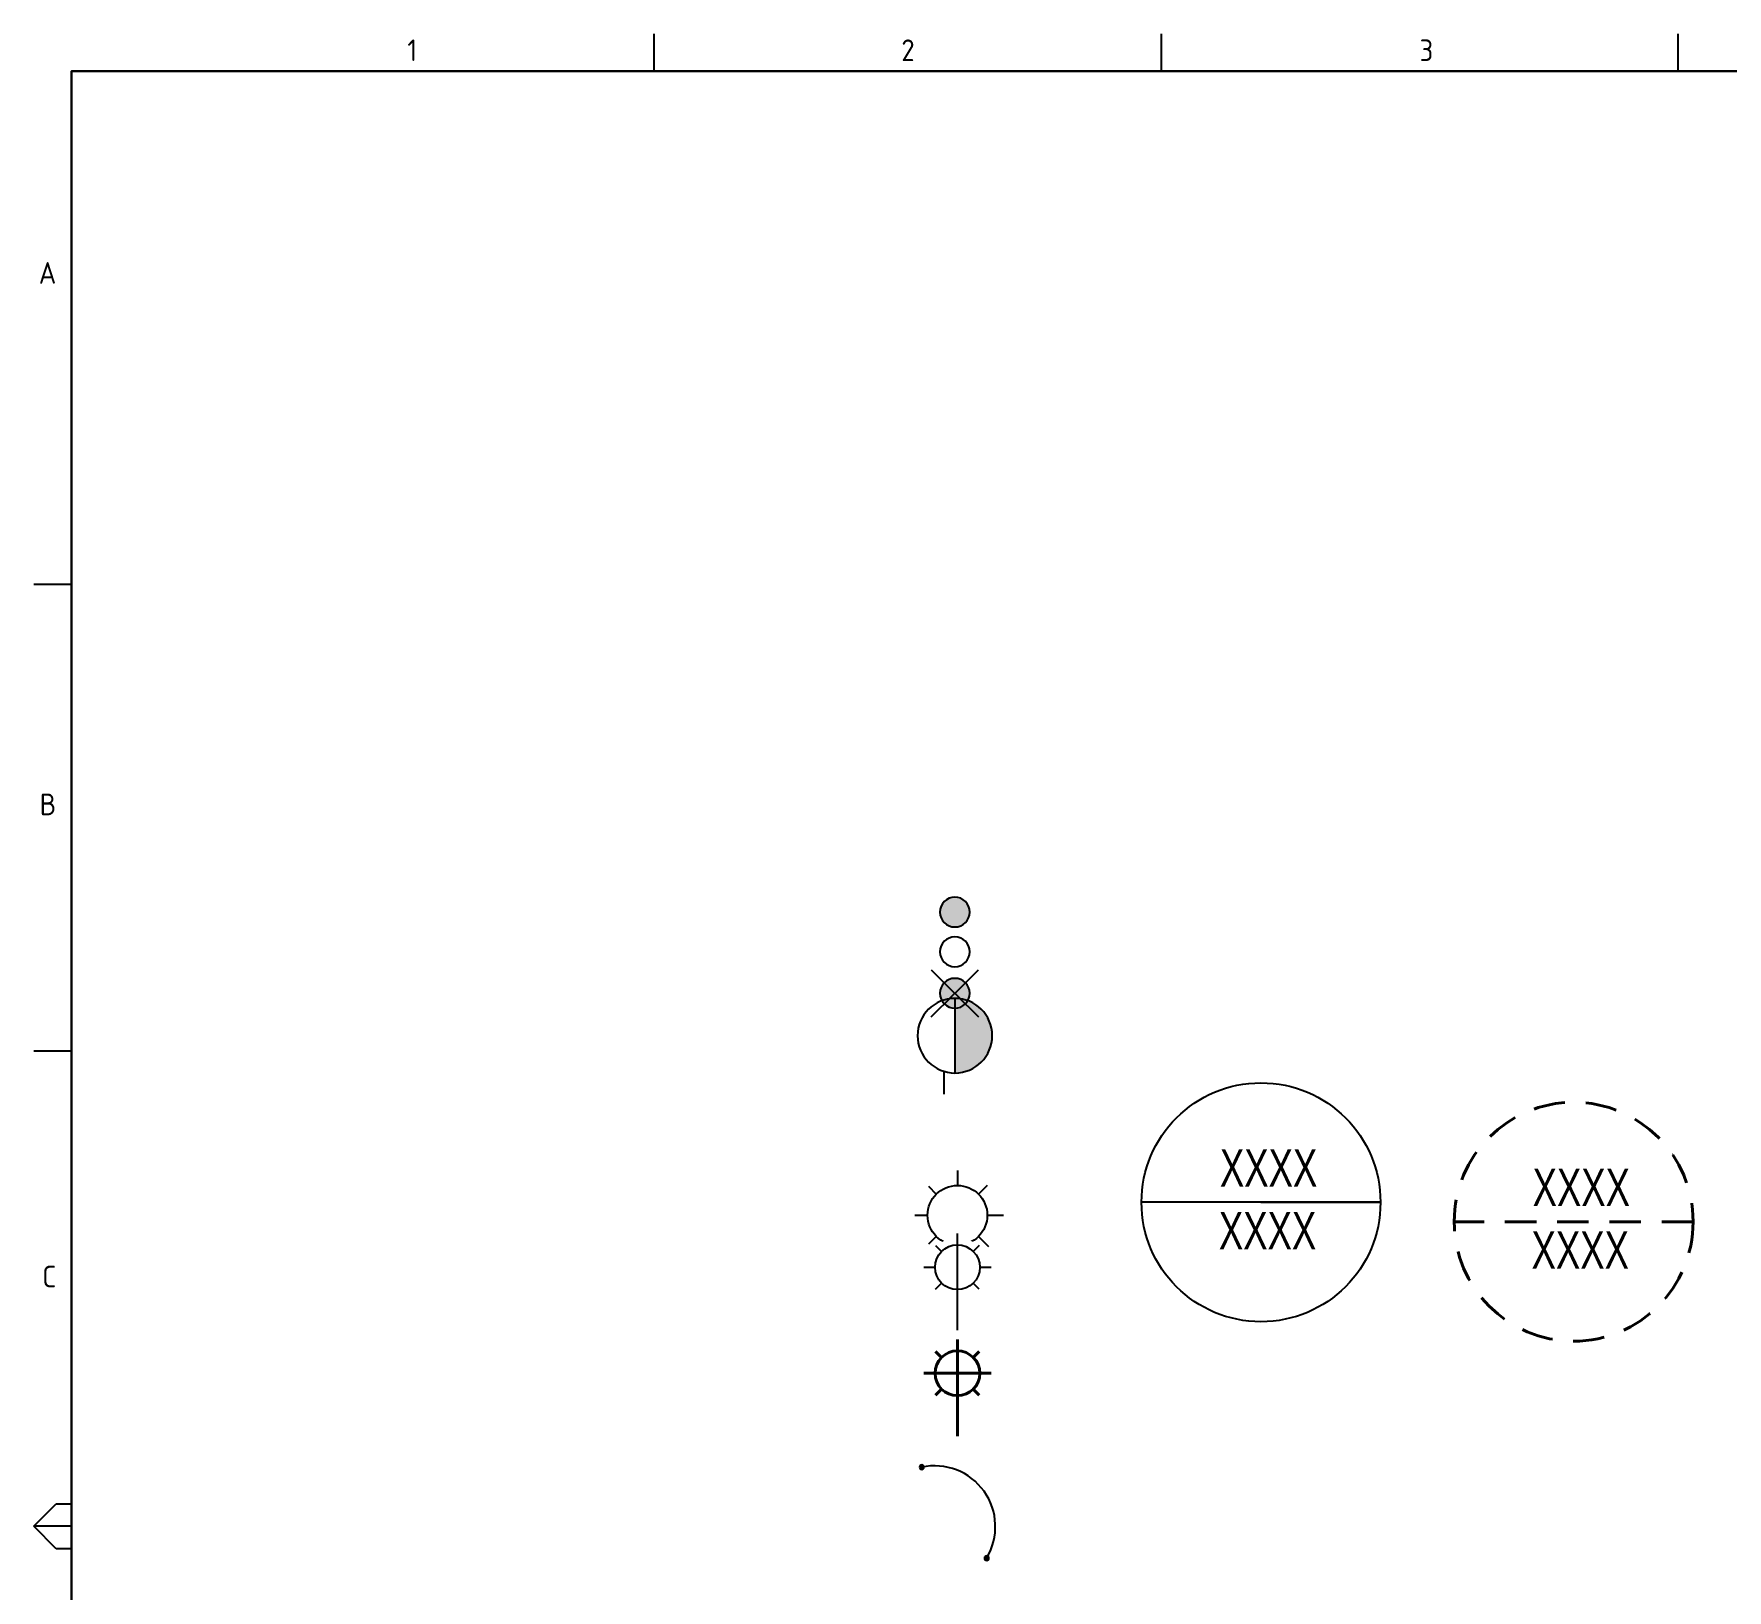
# Paper-space layout 'A4' of a CAD drawing. Header units: metres, sheet in millimetres. Extents: x 0 to 287, y 0 to 200.
# Drawn here: x 0.1 to 113.5, y 96 to 200.3 of the extents above; entities that cross this region are included whole.
import ezdxf
from ezdxf.enums import TextEntityAlignment as Align

# ---------------------------------------------------------------- set-up
doc = ezdxf.new("R2010")
doc.units = ezdxf.units.M
doc.linetypes.add('Dash', pattern=[5, 3, -2])
doc.layers.get('0').update_dxf_attribs({"color": 6})
for name, color, linetype in [('Equip_SP_SL_EXT', 7, 'Continuous'), ('Equip_SP_SL_NEW', 2, 'Continuous'), ('Mains_HV_NEW', 2, 'Continuous'), ('Mains_HV_NEW_Hardwired', 2, 'Continuous'), ('Notes', 7, 'Continuous'), ('SupportsOH_SP_TR_HV_LV_SL_EXT', 7, 'Continuous'), ('SupportsOH_SP_TR_HV_LV_SL_NEW', 2, 'Continuous'), ('SupportsUG_SP_EXT', 7, 'Continuous'), ('SupportsUG_SP_LV_EXT', 7, 'Continuous')]:
    doc.layers.add(name, color=color, linetype=linetype)
doc.styles.add('iecARIAL', font='arial.ttf', dxfattribs={"height": 2})
doc.styles.add('iecISOCP', font='isocp.shx')
doc.styles.add('POLE_LABEL', font='arial.ttf')
doc.styles.get("Standard").update_dxf_attribs({"font": 'arial.ttf'})

# ---------------------------------------------------------------- blocks, each defined once
blk = doc.blocks.new('A4_FRAME_TITLE')
at = {"layer": 'Notes', "color": 7}
for p, q in [((41.62, 197.75), (41.62, 200.26)), ((75.58, 197.75), (75.58, 200.26)), ((110.18, 197.75), (110.18, 200.26)), ((2.58, 163.38), (0.07, 163.38)), ((2.58, 132.13), (0.07, 132.13)), ((0.07, 100.3), (1.57, 101.8)), ((1.57, 101.8), (2.58, 101.8)), ((2.58, 100.3), (0.07, 100.3)), ((1.57, 98.79), (0.07, 100.3)), ((2.58, 98.79), (1.57, 98.79))]:
    blk.add_line(p, q, dxfattribs=at)
at = {"layer": 'Notes', "color": 3}
for p, q in [((2.58, 197.75), (284.44, 197.75)), ((2.58, 2.84), (2.58, 197.75))]:
    blk.add_line(p, q, dxfattribs=at)
blk.add_attdef('DRAFT_NUM', (12.58, 12.25), '', height=1.45, rotation=90)
at = {"layer": 'Notes', "color": 7, "style": 'iecISOCP'}
for s, p in [('1', (25.41, 198)), ('2', (58.61, 198)), ('3', (93.33, 198))]:
    blk.add_text(s, height=1.45, dxfattribs=at).set_placement(p, align=Align.BOTTOM_CENTER)
for s, p in [('A', (1.57, 184.25)), ('B', (1.57, 148.65)), ('C', (1.57, 117.03))]:
    blk.add_text(s, height=1.45, dxfattribs=at).set_placement(p, align=Align.MIDDLE_RIGHT)
at = {"layer": 'Notes', "color": 7, "style": 'iecISOCP', "flags": 8}
blk.add_attdef('VERSION_NO', text='', height=1.2, rotation=90, dxfattribs=at).set_placement((75.09, 21.43), align=Align.MIDDLE_CENTER)
at = {"layer": 'Notes', "color": 7, "style": 'iecISOCP'}
for tag, p in [('CAP_NO', (131.95, 21.91)), ('IE_NUM', (131.81, 18.93)), ('scale', (153.17, 17.05)), ('HV_SWITCH', (131.95, 16.14)), ('GIS_MAP_No', (131.83, 13.11)), ('DRAWN', (152.27, 12.44)), ('UBD_REF', (132.07, 10.06)), ('DATE', (152.1, 8.44)), ('HV_OP_DIAG', (131.98, 7.09)), ('DESIGN', (173.34, 4.6)), ('LGA', (122, 3.89)), ('CHD', (152.1, 4.21))]:
    blk.add_attdef(tag, p, '', height=1.24, dxfattribs=at)
at = {"layer": 'Notes', "style": 'iecISOCP'}
for tag, p in [('T1', (214.88, 18.79)), ('T2', (214.88, 16.24)), ('T3', (214.88, 13.55)), ('T4', (214.82, 11.03)), ('T5', (214.82, 8.34)), ('T6', (214.82, 5.72))]:
    blk.add_attdef(tag, text='', height=1.74, dxfattribs=at).set_placement(p, align=Align.CENTER)
at = {"layer": 'Notes', "color": 4, "style": 'iecISOCP'}
blk.add_attdef('NUM', text='', height=3.48, dxfattribs=at).set_placement((268.81, 8.54), align=Align.CENTER)
at = {"layer": 'Notes', "color": 1, "style": 'iecISOCP'}
blk.add_attdef('REV', text='', height=2.48, dxfattribs=at).set_placement((282.04, 8.54), align=Align.CENTER)
at = {"layer": 'Notes', "color": 7, "style": 'iecISOCP'}
for tag, p in [('NS', (267.95, 4.09)), ('SHTS', (275.12, 4.09))]:
    blk.add_attdef(tag, text='', height=1.24, dxfattribs=at).set_placement(p, align=Align.MIDDLE)
at = {"layer": 'Notes', "style": 'iecISOCP'}
blk.add_attdef('ExportID', (2.61, 0.91), '', height=1.2, dxfattribs=at)
at = {"layer": 'Notes', "style": 'iecISOCP', "flags": 1}
for tag, p in [('ExportAreaOfInterest', (202.39, -9.69)), ('ProjectType', (12.67, -10.55)), ('ProjectNumber', (28.21, -10.55)), ('DrawingNumber', (38.08, -10.46)), ('ProjectDescription', (48.07, -10.46)), ('ExportDate', (61.21, -10.55)), ('ExportUserName', (76.07, -10.59)), ('DesignerCompanyName', (97.01, -10.48)), ('GIS_SUCCESS', (124.82, -10.37)), ('CAD_SUCCESS', (142.29, -10.23)), ('Comments', (172.41, -10.36)), ('ExportCategories', (188.07, -10.19))]:
    blk.add_attdef(tag, p, '', height=1, dxfattribs=at)
at = {"layer": 'Notes', "color": 7, "style": 'iecISOCP', "flags": 1}
blk.add_attdef('DEPOTCODE', (160.91, -10.43), '', height=1, dxfattribs=at)
blk = doc.blocks.new('End Shackle_NEW')
at = {"flags": 9}
for tag, p in [('ORIENTATION', (0, -0.8)), ('OWNED_BY', (0, -1)), ('STATE', (0, -1.2)), ('OPERATED_BY', (0, -2.01)), ('USAGE', (0, -1.4)), ('NOTES', (0, -1.6)), ('MAINTAINED_BY', (0, -1.81))]:
    blk.add_attdef(tag, text='', height=0.2, dxfattribs=at).set_placement(p, align=Align.MIDDLE_LEFT)
blk.add_wipeout([(-0.25, 0), (-0.25, 1.81), (0.25, 1.82), (0.25, 0)])
blk.add_line((1, 1.81), (-1, 1.81))
at = {"flags": 1}
blk.add_attdef('Z', (0, 0), '', height=0.2, dxfattribs=at)
at = {"flags": 9}
for tag, p in [('CONNECTOR_TYPE', (0, 0)), ('CONSTRUCTED_VOLTAGE', (0, -0.2)), ('OPERATING_VOLTAGE', (0, -0.6)), ('NO_PHASES', (0, -0.4))]:
    blk.add_attdef(tag, text='', height=0.2, dxfattribs=at).set_placement(p, align=Align.MIDDLE_LEFT)
blk = doc.blocks.new('POLE_REPLACE_NEW')
for tag, height, flags, p in [('cLinedev', 0.2, 9, (1.5, -3.2)), ('pExisting', 0.2, 9, (1.5, -3.4)), ('pNumber', 2, 8, (1.5, -4.4)), ('PFNUMBER', 0.2, 9, (1.5, -3.6)), ('NEWPFNUMBER', 0.2, 9, (1.5, -3.8)), ('pFooting', 0.2, 9, (1.5, -4)), ('pNew', 0.2, 9, (1.5, -4.2)), ('pRelocate', 0.2, 9, (1.5, -4.6)), ('cspan', 0.2, 9, (1.5, -5.6)), ('pRemove', 0.2, 9, (1.5, -4.8)), ('pReplace', 0.2, 9, (1.5, -5)), ('pStay', 0.2, 9, (1.5, -5.2)), ('pType', 0.2, 9, (1.5, -5.4)), ('SUBURB', 0.2, 9, (1.5, -5.8)), ('STREETNAME', 0.2, 9, (1.5, -6)), ('OPERATED_BY', 0.2, 9, (1.5, -6.6)), ('LOCATION', 0.2, 9, (1.5, -6.2)), ('NOTES', 0.2, 9, (1.5, -6.4)), ('MAINTAINED_BY', 0.2, 9, (1.5, -6.8)), ('Z', 0.2, 1, (1.5, -7))]:
    blk.add_attdef(tag, text='', height=height, dxfattribs=dict(flags=flags)).set_placement(p, align=Align.MIDDLE_LEFT)
blk.add_wipeout([(0, 2.5), (-0.31, 2.48), (-0.62, 2.42), (-0.92, 2.32), (-1.2, 2.19), (-1.47, 2.02), (-1.71, 1.82), (-1.93, 1.59), (-2.11, 1.34), (-2.26, 1.06), (-2.38, 0.77), (-2.46, 0.47), (-2.5, 0.16), (-2.5, -0.16), (-2.46, -0.47), (-2.38, -0.77), (-2.26, -1.06), (-2.11, -1.34), (-1.93, -1.59), (-1.71, -1.82), (-1.47, -2.02), (-1.2, -2.19), (-0.92, -2.32), (-0.62, -2.42), (-0.31, -2.48), (0, -2.5), (0.31, -2.48), (0.62, -2.42), (0.92, -2.32), (1.2, -2.19), (1.47, -2.02), (1.71, -1.82), (1.93, -1.59), (2.11, -1.34), (2.26, -1.06), (2.38, -0.77), (2.46, -0.47), (2.5, -0.16), (2.5, 0.16), (2.46, 0.47), (2.38, 0.77), (2.26, 1.06), (2.11, 1.34), (1.93, 1.59), (1.71, 1.82), (1.47, 2.02), (1.2, 2.19), (0.92, 2.32), (0.62, 2.42), (0.31, 2.48)])
h = blk.add_hatch(color=256)
edge = h.paths.add_edge_path()
edge.add_arc((0, 0), 2.5, 270, 450)
edge.add_line((0, 2.5), (0, -2.5))
blk.add_lwpolyline([(0, 2.5), (0, -2.5)])
at = {"lineweight": -3}
blk.add_arc((0, 0), 2.5, 90, 270, dxfattribs=at)
blk.add_arc((0, 0), 2.5, 270, 90)
for tag, height, flags, p in [('ASSET_NUM', 2.5, 8, (2, 2)), ('STREET_CODE', 0.2, 9, (1.5, 0)), ('OWNED_BY', 0.2, 9, (1.5, -0.2)), ('SPECIAL_USE', 0.2, 9, (1.5, -0.6)), ('STATE', 0.2, 9, (1.5, -0.8)), ('cLV', 0.2, 9, (1.5, -1.2)), ('PARENT', 0.2, 9, (1.5, -0.4)), ('USAGE', 0.2, 9, (1.5, -1)), ('cHV', 0.2, 9, (1.5, -1.8)), ('hDepth', 0.2, 9, (1.5, -1.4)), ('hDia', 0.2, 9, (1.5, -1.6)), ('LBRACKET', 0.2, 9, (1.5, -2)), ('LExisting', 0.2, 9, (1.5, -2.2)), ('LANTNUMBER', 0.2, 9, (1.5, -2.4)), ('LOther', 0.2, 9, (1.5, -2.6)), ('LRemove', 0.2, 9, (1.5, -2.8)), ('LEGEND', 0.2, 9, (1.5, -3))]:
    blk.add_attdef(tag, text='', height=height, dxfattribs=dict(flags=flags)).set_placement(p, align=Align.MIDDLE_LEFT)
at = {"style": 'POLE_LABEL', "flags": 9}
blk.add_attdef('STRUCTURE_PLANT_NUMBER', text='', height=0.2, dxfattribs=at).set_placement((1.5, 0.24), align=Align.MIDDLE_LEFT)
blk = doc.blocks.new('POLE_NEW')
for tag, height, flags, p in [('pNumber', 2.5, 8, (-17.84, 2.07)), ('hDia', 0.2, 9, (1.15, -1.8)), ('cHV', 0.2, 9, (1.15, -2)), ('LBRACKET', 0.2, 9, (1.15, -2.2)), ('cLinedev', 0.2, 9, (1.15, -3.4)), ('LExisting', 0.2, 9, (1.15, -2.4)), ('LANTNUMBER', 0.2, 9, (1.15, -2.6)), ('LOther', 0.2, 9, (1.15, -2.8)), ('LRemove', 0.2, 9, (1.15, -3)), ('LEGEND', 0.2, 9, (1.15, -3.2)), ('pExisting', 0.2, 9, (1.15, -3.6)), ('pFooting', 0.2, 9, (1.15, -4.2)), ('pNew', 0.2, 9, (1.15, -4.4)), ('PFNUMBER', 0.2, 9, (1.15, -3.8)), ('NEWPFNUMBER', 0.2, 9, (1.15, -4)), ('pRelocate', 0.2, 9, (1.15, -4.8)), ('pRemove', 0.2, 9, (1.15, -5)), ('pReplace', 0.2, 9, (1.15, -5.2)), ('pStay', 0.2, 9, (1.15, -5.4)), ('pType', 0.2, 9, (1.15, -5.6)), ('cspan', 0.2, 9, (1.15, -5.8)), ('SUBURB', 0.2, 9, (1.15, -6)), ('STREETNAME', 0.2, 9, (1.15, -6.2)), ('OPERATED_BY', 0.2, 9, (1.15, -6.89)), ('LOCATION', 0.2, 9, (1.15, -6.4)), ('NOTES', 0.2, 9, (1.15, -6.6)), ('MAINTAINED_BY', 0.2, 9, (1.15, -7.22))]:
    blk.add_attdef(tag, text='', height=height, dxfattribs=dict(flags=flags)).set_placement(p, align=Align.MIDDLE_LEFT)
at = {"style": 'POLE_LABEL', "flags": 8}
blk.add_attdef('ASSET_NUM', text='', height=2.5, dxfattribs=at).set_placement((2, 2), align=Align.MIDDLE_LEFT)
at = {"flags": 1}
blk.add_attdef('Z', (1.15, -7.59), '', height=0.2, dxfattribs=at)
blk.add_wipeout([(0.07, 1), (-0.06, 1), (-0.18, 0.98), (-0.3, 0.95), (-0.42, 0.91), (-0.53, 0.85), (-0.63, 0.77), (-0.73, 0.69), (-0.81, 0.59), (-0.87, 0.49), (-0.93, 0.37), (-0.97, 0.25), (-0.99, 0.13), (-1, 0.01), (-0.99, -0.12), (-0.97, -0.24), (-0.93, -0.36), (-0.88, -0.48), (-0.81, -0.58), (-0.73, -0.68), (-0.64, -0.77), (-0.54, -0.84), (-0.43, -0.9), (-0.31, -0.95), (-0.19, -0.98), (-0.07, -1), (0.06, -1), (0.18, -0.98), (0.3, -0.95), (0.42, -0.91), (0.53, -0.85), (0.63, -0.77), (0.73, -0.69), (0.81, -0.59), (0.87, -0.49), (0.93, -0.37), (0.97, -0.25), (0.99, -0.13), (1, -0.01), (0.99, 0.12), (0.97, 0.24), (0.93, 0.36), (0.88, 0.48), (0.81, 0.58), (0.73, 0.68), (0.64, 0.77), (0.54, 0.84), (0.43, 0.9), (0.31, 0.95), (0.19, 0.98)])
at = {"lineweight": -3}
blk.add_lwpolyline([(-1, 0, 1), (1, 0, 1)], format="xyb", close=True, dxfattribs=at)
at = {"style": 'POLE_LABEL', "flags": 9}
for tag, p in [('STRUCTURE_PLANT_NUMBER', (1.15, 0.09)), ('STREET_CODE', (1.15, -0.2))]:
    blk.add_attdef(tag, text='', height=0.2, dxfattribs=at).set_placement(p, align=Align.MIDDLE_LEFT)
at = {"flags": 9}
for tag, p in [('OWNED_BY', (1.15, -0.4)), ('SPECIAL_USE', (1.15, -0.8)), ('STATE', (1.15, -1)), ('PARENT', (1.15, -0.6)), ('USAGE', (1.15, -1.2)), ('cLV', (1.15, -1.4)), ('hDepth', (1.15, -1.6))]:
    blk.add_attdef(tag, text='', height=0.2, dxfattribs=at).set_placement(p, align=Align.MIDDLE_LEFT)
blk = doc.blocks.new('POLE_DEL')
h = blk.add_hatch(color=256)
edge = h.paths.add_edge_path()
edge.add_arc((0, 0), 1, 180, 360)
edge.add_arc((0, 0), 1, 0, 180)
for p, q in [((-1.58, 1.58), (1.58, -1.58)), ((-1.58, -1.58), (1.58, 1.58))]:
    blk.add_line(p, q)
blk.add_lwpolyline([(-1, 0, 1), (1, 0, 1)], format="xyb", close=True)
for tag, height, flags, p in [('pNumber', 2.5, 8, (0, 2.07)), ('OWNED_BY', 0.2, 9, (0, -0.4)), ('SPECIAL_USE', 0.2, 9, (0, -0.6)), ('STATE', 0.2, 9, (0, -0.8)), ('cLV', 0.2, 9, (0, -1.2)), ('USAGE', 0.2, 9, (0, -1)), ('cHV', 0.2, 9, (0, -1.8)), ('hDepth', 0.2, 9, (0, -1.4)), ('hDia', 0.2, 9, (0, -1.6)), ('LBRACKET', 0.2, 9, (0, -2)), ('LExisting', 0.2, 9, (0, -2.2)), ('cLinedev', 0.2, 9, (0, -3.2)), ('LANTNUMBER', 0.2, 9, (0, -2.4)), ('LOther', 0.2, 9, (0, -2.6)), ('LRemove', 0.2, 9, (0, -2.8)), ('LEGEND', 0.2, 9, (0, -3)), ('pExisting', 0.2, 9, (0, -3.4)), ('PFNUMBER', 0.2, 9, (0, -3.6)), ('NEWPFNUMBER', 0.2, 9, (0, -3.8)), ('pFooting', 0.2, 9, (0, -4)), ('pNew', 0.2, 9, (0, -4.2)), ('pRelocate', 0.2, 9, (0, -4.6)), ('cspan', 0.2, 9, (0, -5.6)), ('pRemove', 0.2, 9, (0, -4.8)), ('pReplace', 0.2, 9, (0, -5)), ('pStay', 0.2, 9, (0, -5.2)), ('pType', 0.2, 9, (0, -5.4)), ('SUBURB', 0.2, 9, (0, -5.8)), ('STREETNAME', 0.2, 9, (0, -6)), ('LOCATION', 0.2, 9, (0, -6.2)), ('NOTES', 0.2, 9, (0, -6.4))]:
    blk.add_attdef(tag, text='', height=height, dxfattribs=dict(flags=flags)).set_placement(p, align=Align.MIDDLE_LEFT)
at = {"flags": 1}
blk.add_attdef('Z', (0, 0), '', height=0.2, dxfattribs=at)
at = {"style": 'POLE_LABEL', "flags": 9}
blk.add_attdef('STREET_CODE', text='', height=0.2, dxfattribs=at).set_placement((0, -0.2), align=Align.MIDDLE_LEFT)
blk = doc.blocks.new('POLE_EXT')
blk.add_hatch(color=256).paths.add_polyline_path([(-1, 0, 1), (1, 0, 1)])
blk.add_lwpolyline([(-1, 0, 1), (1, 0, 1)], format="xyb", close=True)
for tag, height, flags, p in [('pNumber', 2.5, 8, (-17.84, 2.07)), ('OWNED_BY', 0.2, 9, (1.35, -0.4)), ('SPECIAL_USE', 0.2, 9, (1.35, -0.8)), ('STATE', 0.2, 9, (1.35, -1)), ('PARENT', 0.2, 9, (1.35, -0.6)), ('USAGE', 0.2, 9, (1.35, -1.2)), ('cLV', 0.2, 9, (1.35, -1.4)), ('hDepth', 0.2, 9, (1.35, -1.6)), ('hDia', 0.2, 9, (1.35, -1.8)), ('cHV', 0.2, 9, (1.35, -2)), ('LBRACKET', 0.2, 9, (1.35, -2.2)), ('cLinedev', 0.2, 9, (1.35, -3.4)), ('LExisting', 0.2, 9, (1.35, -2.4)), ('LANTNUMBER', 0.2, 9, (1.35, -2.6)), ('LOther', 0.2, 9, (1.35, -2.8)), ('LRemove', 0.2, 9, (1.35, -3)), ('LEGEND', 0.2, 9, (1.35, -3.2)), ('pExisting', 0.2, 9, (1.35, -3.8)), ('pFooting', 0.2, 9, (1.35, -4.4)), ('pNew', 0.2, 9, (1.35, -4.6)), ('LOCATION', 0.2, 9, (1.35, -3.6)), ('PFNUMBER', 0.2, 9, (1.35, -4)), ('NEWPFNUMBER', 0.2, 9, (1.35, -4.2)), ('pRelocate', 0.2, 9, (1.35, -5)), ('pRemove', 0.2, 9, (1.35, -5.2)), ('pReplace', 0.2, 9, (1.35, -5.4)), ('pStay', 0.2, 9, (1.35, -5.6)), ('pType', 0.2, 9, (1.35, -5.8)), ('cspan', 0.2, 9, (1.35, -6)), ('STREETNAME', 0.2, 9, (1.35, -6.2)), ('SUBURB', 0.2, 9, (1.35, -6.4)), ('NOTES', 0.2, 9, (1.35, -6.6)), ('MAINTAINED_BY', 0.2, 9, (1.36, -6.81)), ('OPERATED_BY', 0.2, 9, (1.36, -7.01))]:
    blk.add_attdef(tag, text='', height=height, dxfattribs=dict(flags=flags)).set_placement(p, align=Align.MIDDLE_LEFT)
at = {"style": 'POLE_LABEL'}
for tag, height, flags, p in [('ASSET_NUM', 2.5, 8, (2, 2)), ('STRUCTURE_PLANT_NUMBER', 0.2, 9, (1.35, 0.03)), ('STREET_CODE', 0.2, 9, (1.35, -0.2))]:
    blk.add_attdef(tag, text='', height=height, dxfattribs=dict(at, flags=flags)).set_placement(p, align=Align.MIDDLE_LEFT)
at = {"flags": 1}
blk.add_attdef('Z', (1.35, -7.33), '', height=0.2, dxfattribs=at)
blk = doc.blocks.new('SL_LANTERN_NEW')
at = {"color": 7}
for p, q in [((0, 2.996823), (0, 2)), ((-1.944544, 1.944544), (-1.414214, 1.414214)), ((1.993032, 1.993032), (1.414214, 1.414214)), ((-2.862888, 0), (-2, 0)), ((2, 0), (3.08426, 0)), ((-1.414214, -1.414214), (-1.944544, -1.944544)), ((0, -2), (0, -2.781372)), ((1.414214, -1.414214), (2.082419, -2.082419))]:
    blk.add_line(p, q, dxfattribs=at)
blk.add_circle((0, 0), 2, dxfattribs=at)
blk = doc.blocks.new('SL_LANTERN_REPLACE_NEW')
blk.add_line((0, 0), (0, 0))
for tag, height, flags, p in [('STREET_CODE', 0.2, 9, (1.5, 0)), ('CONSTRUCTED_VOLTAGE', 0.2, 9, (1.5, -0.2)), ('CONTROL_TYPE', 0.2, 9, (1.5, -0.4)), ('OPERATING_VOLTAGE', 0.2, 9, (1.5, -1.2)), ('LANTERN_PURPOSE', 0.2, 9, (1.5, -0.6)), ('LANTERN_TYPE', 0.2, 9, (1.5, -0.8)), ('NO_PHASES', 0.2, 9, (1.5, -1)), ('LNUMBER', 2.5, 8, (1.5, -1.38)), ('ORIENTATION', 0.2, 9, (1.5, -1.4)), ('OWNED_BY', 0.2, 9, (1.5, -1.6)), ('OPERATED_BY', 0.2, 9, (1.5, -1.8)), ('STATE', 0.2, 9, (1.5, -2.2)), ('MAINTAINED_BY', 0.2, 9, (1.5, -2)), ('CEXIST', 0.2, 9, (1.5, -2.6)), ('CNEW', 0.2, 9, (1.5, -2.8)), ('CNUMBER', 0.2, 9, (1.5, -3)), ('CREMOVE', 0.2, 9, (1.5, -3.2)), ('CREPLACE', 0.2, 9, (1.5, -3.4)), ('USAGE', 0.2, 9, (1.5, -2.4)), ('LKINGHEIGHT', 0.2, 9, (1.5, -3.6)), ('LBRACKET', 0.2, 9, (1.5, -3.8)), ('LBRACKETVOCAB', 0.2, 9, (1.5, -4)), ('LCATEGORY', 0.2, 9, (1.5, -4.2)), ('LCHARGE1', 0.2, 9, (1.5, -4.4)), ('LCHARGE1PERCENT', 0.2, 9, (1.5, -4.6)), ('LCHARGE2', 0.2, 9, (1.5, -4.8)), ('LCHARGE2PERCENT', 0.2, 9, (1.5, -5)), ('LCHARGE3', 0.2, 9, (1.5, -5.2)), ('LCHARGE3PERCENT', 0.2, 9, (1.5, -5.4)), ('LEXIST', 0.2, 9, (1.5, -5.6)), ('LLAMP', 0.2, 9, (1.5, -5.8)), ('LLAMPVOCAB', 0.2, 9, (1.5, -6)), ('LMAST', 0.2, 9, (1.5, -6.2)), ('LMASTVOCAB', 0.2, 9, (1.5, -6.4)), ('LNEW', 0.2, 9, (1.5, -6.6)), ('LOUTREACH', 0.2, 9, (1.5, -7.2)), ('LOUTREACHVOCAB', 0.2, 9, (1.5, -7.4)), ('LRATECODE', 0.2, 9, (1.5, -7.6)), ('LREMOVE', 0.2, 9, (1.5, -7.8)), ('LREPLACE', 0.2, 9, (1.5, -8)), ('LTYPE', 0.2, 9, (1.5, -8.2)), ('LTYPEVOCAB', 0.2, 9, (1.5, -8.4)), ('LEGEND', 0.2, 9, (1.5, -8.6)), ('NEW_LKINGHEIGHT', 0.2, 9, (1.5, -8.8)), ('NEW_LBRACKET', 0.2, 9, (1.5, -9)), ('NEW_LBRACKETVOCAB', 0.2, 9, (1.5, -9.2)), ('NEW_LCATEGORY', 0.2, 9, (1.5, -9.4)), ('NEW_LCHARGE1', 0.2, 9, (1.5, -9.6)), ('NEW_LCHARGE1PERCENT', 0.2, 9, (1.5, -9.8)), ('NEW_LCHARGE2', 0.2, 9, (1.5, -10)), ('NEW_LCHARGE2PERCENT', 0.2, 9, (1.5, -10.2)), ('NEW_LCHARGE3', 0.2, 9, (1.5, -10.4)), ('NEW_LCHARGE3PERCENT', 0.2, 9, (1.5, -10.6)), ('NEW_LLAMP', 0.2, 9, (1.5, -10.8)), ('NEW_LLAMPVOCAB', 0.2, 9, (1.5, -11)), ('NEW_LMAST', 0.2, 9, (1.5, -11.2)), ('NEW_LMASTVOCAB', 0.2, 9, (1.5, -11.4)), ('NEW_LOUTREACH', 0.2, 9, (1.5, -11.6)), ('NEW_LOUTREACHVOCAB', 0.2, 9, (1.5, -11.8)), ('NEW_LRATECODE', 0.2, 9, (1.5, -12)), ('NEW_LTYPE', 0.2, 9, (1.5, -12.2)), ('NEW_LTYPEVOCAB', 0.2, 9, (1.5, -12.4)), ('SUBURB', 0.2, 9, (1.5, -12.6)), ('STREETNAME', 0.2, 9, (1.5, -12.8)), ('Z', 0.2, 1, (1.5, -13.4)), ('LOCATION', 0.2, 9, (1.5, -13)), ('NOTES', 0.2, 9, (1.5, -13.2))]:
    blk.add_attdef(tag, text='', height=height, dxfattribs=dict(flags=flags)).set_placement(p, align=Align.MIDDLE_LEFT)
at = {"flags": 9}
blk.add_attdef('LANTNUMBER', (1.5, -6.91), '', height=0.2, dxfattribs=at)
blk.add_wipeout([(0, 6.47), (1.46, 5.68), (2.25, 4.22), (1.46, 2.76), (0, 1.86), (-1.46, 2.76), (-2.25, 4.22), (-1.46, 5.68)])
for p, q in [((-1.46, 5.68), (-1.06, 5.28)), ((0, 2.72), (0, 6.47)), ((1.46, 5.68), (1.06, 5.28)), ((-2.25, 4.22), (-1.5, 4.22)), ((1.5, 4.22), (2.25, 4.22)), ((-1.46, 2.76), (-1.06, 3.16)), ((0, 0), (0, 2.72)), ((1.46, 2.76), (1.06, 3.16))]:
    blk.add_line(p, q)
blk.add_circle((0, 4.22), 1.5)
at = {"flags": 8}
blk.add_attdef('ASSET_NUM', text='', height=2.5, dxfattribs=at).set_placement((2, 2), align=Align.MIDDLE_LEFT)
blk = doc.blocks.new('SL_LANTERN_EXT')
at = {"lineweight": 40}
for p, q in [((-1.46, 5.68), (-1.06, 5.28)), ((0, 1.97), (0, 6.47)), ((1.46, 5.68), (1.06, 5.28)), ((-2.25, 4.22), (2.25, 4.22)), ((-1.46, 2.76), (-1.06, 3.16)), ((0, 0), (0, 2.72)), ((1.46, 2.76), (1.06, 3.16))]:
    blk.add_line(p, q, dxfattribs=at)
blk.add_circle((0, 4.22), 1.5, dxfattribs=at)
at = {"style": 'iecARIAL', "flags": 8}
blk.add_attdef('ASSET_NUM', (1.5, 1.5), '', height=2.5, dxfattribs=at)
for tag, p, height, flags in [('CONSTRUCTED_VOLTAGE', (0.98, -0.65), 0.2, 9), ('CONTROL_TYPE', (0.98, -0.85), 0.2, 9), ('LANTERN_PURPOSE', (0.98, -1.05), 0.2, 9), ('LANTERN_TYPE', (0.98, -1.25), 0.2, 9), ('LNUMBER', (2.18, -3.25), 2.5, 8), ('OPERATING_VOLTAGE', (0.98, -1.65), 0.2, 9), ('ORIENTATION', (0.98, -1.85), 0.2, 9), ('OWNED_BY', (0.98, -2.05), 0.2, 9), ('STATE', (0.98, -2.25), 0.2, 9), ('NO_PHASES', (0.98, -1.45), 0.2, 9), ('USAGE', (0.98, -2.45), 0.2, 9), ('CEXIST', (0.98, -2.65), 0.2, 9), ('CNEW', (0.98, -2.85), 0.2, 9), ('CNUMBER', (0.98, -3.05), 0.2, 9), ('CREMOVE', (0.98, -3.25), 0.2, 9), ('CREPLACE', (0.98, -3.45), 0.2, 9), ('LKINGHEIGHT', (0.98, -3.65), 0.2, 9), ('LBRACKET', (0.98, -3.85), 0.2, 9), ('LBRACKETVOCAB', (0.98, -4.05), 0.2, 9), ('LCATEGORY', (0.98, -4.25), 0.2, 9), ('LCHARGE1', (0.98, -4.45), 0.2, 9), ('LCHARGE1PERCENT', (0.98, -4.65), 0.2, 9), ('LCHARGE2', (0.98, -4.85), 0.2, 9), ('LCHARGE2PERCENT', (0.98, -5.05), 0.2, 9), ('LCHARGE3', (0.98, -5.25), 0.2, 9), ('LCHARGE3PERCENT', (0.98, -5.45), 0.2, 9), ('LEXIST', (0.98, -5.65), 0.2, 9), ('LLAMP', (0.98, -5.85), 0.2, 9), ('LLAMPVOCAB', (0.98, -6.05), 0.2, 9), ('LMAST', (0.98, -6.25), 0.2, 9), ('LMASTVOCAB', (0.98, -6.45), 0.2, 9), ('LNEW', (0.98, -6.65), 0.2, 9), ('LANTNUMBER', (0.98, -6.85), 0.2, 9), ('LOUTREACH', (0.98, -7.25), 0.2, 9), ('LOUTREACHVOCAB', (0.98, -7.45), 0.2, 9), ('LRATECODE', (0.98, -7.65), 0.2, 9), ('LREMOVE', (0.98, -7.85), 0.2, 9), ('LREPLACE', (0.98, -8.05), 0.2, 9), ('STREETNAME', (0.98, -9.25), 0.2, 9), ('LTYPE', (0.98, -8.25), 0.2, 9), ('LTYPEVOCAB', (0.98, -8.45), 0.2, 9), ('LEGEND', (0.98, -8.65), 0.2, 9), ('LOCATION', (0.98, -8.85), 0.2, 9), ('NOTES', (0.98, -9.05), 0.2, 9), ('SUBURB', (0.98, -9.45), 0.2, 1)]:
    blk.add_attdef(tag, p, '', height=height, dxfattribs=dict(flags=flags))
blk = doc.blocks.new('BOND POINT')
blk.add_hatch(color=256).paths.add_polyline_path([(-1, 0, 1), (1, 0, 1)])
blk.add_lwpolyline([(-1, 0, 1), (1, 0, 1)], format="xyb", close=True)
blk = doc.blocks.new('SLANTERN_NUM_EXT')
blk.add_wipeout([(-0.31, 10), (-0.94, 9.96), (-1.57, 9.88), (-2.18, 9.76), (-2.79, 9.61), (-3.39, 9.41), (-3.97, 9.18), (-4.54, 8.91), (-5.09, 8.61), (-5.62, 8.27), (-6.13, 7.91), (-6.62, 7.5), (-7.07, 7.07), (-7.5, 6.62), (-7.91, 6.13), (-8.27, 5.62), (-8.61, 5.09), (-8.91, 4.54), (-9.18, 3.97), (-9.41, 3.39), (-9.61, 2.79), (-9.76, 2.18), (-9.88, 1.57), (-9.96, 0.94), (-10, 0.31), (-10, -0.31), (-9.96, -0.94), (-9.88, -1.57), (-9.76, -2.18), (-9.61, -2.79), (-9.41, -3.39), (-9.18, -3.97), (-8.91, -4.54), (-8.61, -5.09), (-8.27, -5.62), (-7.91, -6.13), (-7.5, -6.62), (-7.07, -7.07), (-6.62, -7.5), (-6.13, -7.91), (-5.62, -8.27), (-5.09, -8.61), (-4.54, -8.91), (-3.97, -9.18), (-3.39, -9.41), (-2.79, -9.61), (-2.18, -9.76), (-1.57, -9.88), (-0.94, -9.96), (-0.31, -10), (0.31, -10), (0.94, -9.96), (1.57, -9.88), (2.18, -9.76), (2.79, -9.61), (3.39, -9.41), (3.97, -9.18), (4.54, -8.91), (5.09, -8.61), (5.62, -8.27), (6.13, -7.91), (6.62, -7.5), (7.07, -7.07), (7.5, -6.62), (7.91, -6.13), (8.27, -5.62), (8.61, -5.09), (8.91, -4.54), (9.18, -3.97), (9.41, -3.39), (9.61, -2.79), (9.76, -2.18), (9.88, -1.57), (9.96, -0.94), (10, -0.31), (10, 0.31), (9.96, 0.94), (9.88, 1.57), (9.76, 2.18), (9.61, 2.79), (9.41, 3.39), (9.18, 3.97), (8.91, 4.54), (8.61, 5.09), (8.27, 5.62), (7.91, 6.13), (7.5, 6.62), (7.07, 7.07), (6.62, 7.5), (6.13, 7.91), (5.62, 8.27), (5.09, 8.61), (4.54, 8.91), (3.97, 9.18), (3.39, 9.41), (2.79, 9.61), (2.18, 9.76), (1.57, 9.88), (0.94, 9.96), (0.31, 10)])
at = {"linetype": 'Dash', "lineweight": 40, "ltscale": 0.7}
blk.add_line((8, 0), (-8, 0), dxfattribs=at)
blk.add_circle((0, 0), 8, dxfattribs=at)
at = {"lineweight": 40, "width": 0.7}
for tag, p in [('SNUMBER', (0.51, 1.05)), ('CNUMBER', (0.44, -3.15))]:
    blk.add_attdef(tag, text='', height=2.5, dxfattribs=at).set_placement(p, align=Align.CENTER)
at = {"lineweight": 40, "flags": 1}
blk.add_attdef('Z', (0, 0), '', height=0.2, dxfattribs=at)
blk = doc.blocks.new('SLANTERN_NUM_NEW')
blk.add_wipeout([(-0.31, 10), (-0.94, 9.96), (-1.57, 9.88), (-2.18, 9.76), (-2.79, 9.61), (-3.39, 9.41), (-3.97, 9.18), (-4.54, 8.91), (-5.09, 8.61), (-5.62, 8.27), (-6.13, 7.91), (-6.62, 7.5), (-7.07, 7.07), (-7.5, 6.62), (-7.91, 6.13), (-8.27, 5.62), (-8.61, 5.09), (-8.91, 4.54), (-9.18, 3.97), (-9.41, 3.39), (-9.61, 2.79), (-9.76, 2.18), (-9.88, 1.57), (-9.96, 0.94), (-10, 0.31), (-10, -0.31), (-9.96, -0.94), (-9.88, -1.57), (-9.76, -2.18), (-9.61, -2.79), (-9.41, -3.39), (-9.18, -3.97), (-8.91, -4.54), (-8.61, -5.09), (-8.27, -5.62), (-7.91, -6.13), (-7.5, -6.62), (-7.07, -7.07), (-6.62, -7.5), (-6.13, -7.91), (-5.62, -8.27), (-5.09, -8.61), (-4.54, -8.91), (-3.97, -9.18), (-3.39, -9.41), (-2.79, -9.61), (-2.18, -9.76), (-1.57, -9.88), (-0.94, -9.96), (-0.31, -10), (0.31, -10), (0.94, -9.96), (1.57, -9.88), (2.18, -9.76), (2.79, -9.61), (3.39, -9.41), (3.97, -9.18), (4.54, -8.91), (5.09, -8.61), (5.62, -8.27), (6.13, -7.91), (6.62, -7.5), (7.07, -7.07), (7.5, -6.62), (7.91, -6.13), (8.27, -5.62), (8.61, -5.09), (8.91, -4.54), (9.18, -3.97), (9.41, -3.39), (9.61, -2.79), (9.76, -2.18), (9.88, -1.57), (9.96, -0.94), (10, -0.31), (10, 0.31), (9.96, 0.94), (9.88, 1.57), (9.76, 2.18), (9.61, 2.79), (9.41, 3.39), (9.18, 3.97), (8.91, 4.54), (8.61, 5.09), (8.27, 5.62), (7.91, 6.13), (7.5, 6.62), (7.07, 7.07), (6.62, 7.5), (6.13, 7.91), (5.62, 8.27), (5.09, 8.61), (4.54, 8.91), (3.97, 9.18), (3.39, 9.41), (2.79, 9.61), (2.18, 9.76), (1.57, 9.88), (0.94, 9.96), (0.31, 10)])
at = {"linetype": 'Continuous'}
blk.add_line((8, 0), (-8, 0), dxfattribs=at)
blk.add_line((0, 0), (8, 0))
blk.add_circle((0, 0), 8, dxfattribs=at)
at = {"width": 0.7}
for tag, p in [('SNUMBER', (0.51, 1.05)), ('CNUMBER', (0.44, -3.15))]:
    blk.add_attdef(tag, text='', height=2.5, dxfattribs=at).set_placement(p, align=Align.CENTER)
at = {"flags": 1}
blk.add_attdef('Z', (0, 0), '', height=0.2, dxfattribs=at)

psp = doc.layouts.new('A4')

# ---------------------------------------------------------------- linework, layer by layer
psp.add_lwpolyline([(2.58, 2.84), (284.44, 2.84), (284.44, 197.75), (2.58, 197.75)], close=True)
at = {"layer": 'Mains_HV_NEW_Hardwired', "linetype": 'Continuous'}
psp.add_arc((60.39, 100.28), 4.07, 328.8907, 102.2351, dxfattribs=at).dxf.unprotected_set("ltscale", 0)

# ---------------------------------------------------------------- block references
at = {"layer": 'Equip_SP_SL_EXT'}
psp.add_blockref('SL_LANTERN_EXT', (61.92, 106.33), dxfattribs=at)
at = {"layer": 'Equip_SP_SL_NEW'}
psp.add_blockref('SL_LANTERN_NEW', (61.92, 121.13), dxfattribs=at)
at = {"layer": 'Mains_HV_NEW_Hardwired', "linetype": 'Continuous', "xscale": 0.15, "yscale": 0.15, "zscale": 0.15}
for p in [(59.53, 104.26), (63.88, 98.17)]:
    psp.add_blockref('BOND POINT', p, dxfattribs=at).dxf.unprotected_set("ltscale", 0)
at = {"layer": 'SupportsOH_SP_TR_HV_LV_SL_EXT'}
psp.add_blockref('POLE_EXT', (61.75, 141.44), dxfattribs=at)
at = {"layer": 'SupportsUG_SP_EXT'}
psp.add_blockref('A4_FRAME_TITLE', (0, 0), dxfattribs=at)

# ---------------------------------------------------------------- next in the draw order: block references
at = {"layer": 'Equip_SP_SL_EXT'}
psp.add_blockref('SLANTERN_NUM_EXT', (103.19, 120.7), dxfattribs=at).add_auto_attribs({'SNUMBER': 'XXXX', 'CNUMBER': 'XXXX'})
at = {"layer": 'Equip_SP_SL_NEW'}
psp.add_blockref('SLANTERN_NUM_NEW', (82.25, 122), dxfattribs=at).add_auto_attribs({'SNUMBER': 'XXXX', 'CNUMBER': 'XXXX'})
psp.add_blockref('SL_LANTERN_REPLACE_NEW', (61.92, 113.43), dxfattribs=at)
at = {"layer": 'Mains_HV_NEW', "rotation": 90}
psp.add_blockref('End Shackle_NEW', (62.81, 130.25), dxfattribs=at).dxf.unprotected_set("ltscale", 0)
at = {"layer": 'SupportsOH_SP_TR_HV_LV_SL_NEW'}
psp.add_blockref('POLE_NEW', (61.75, 138.78), dxfattribs=at)

# ---------------------------------------------------------------- next in the draw order: block references
psp.add_blockref('POLE_REPLACE_NEW', (61.75, 133.16), dxfattribs=at)

# ---------------------------------------------------------------- next in the draw order: block references
at = {"layer": 'SupportsUG_SP_LV_EXT'}
psp.add_blockref('POLE_DEL', (61.75, 136), dxfattribs=at)

doc.saveas('drawing.dxf')
